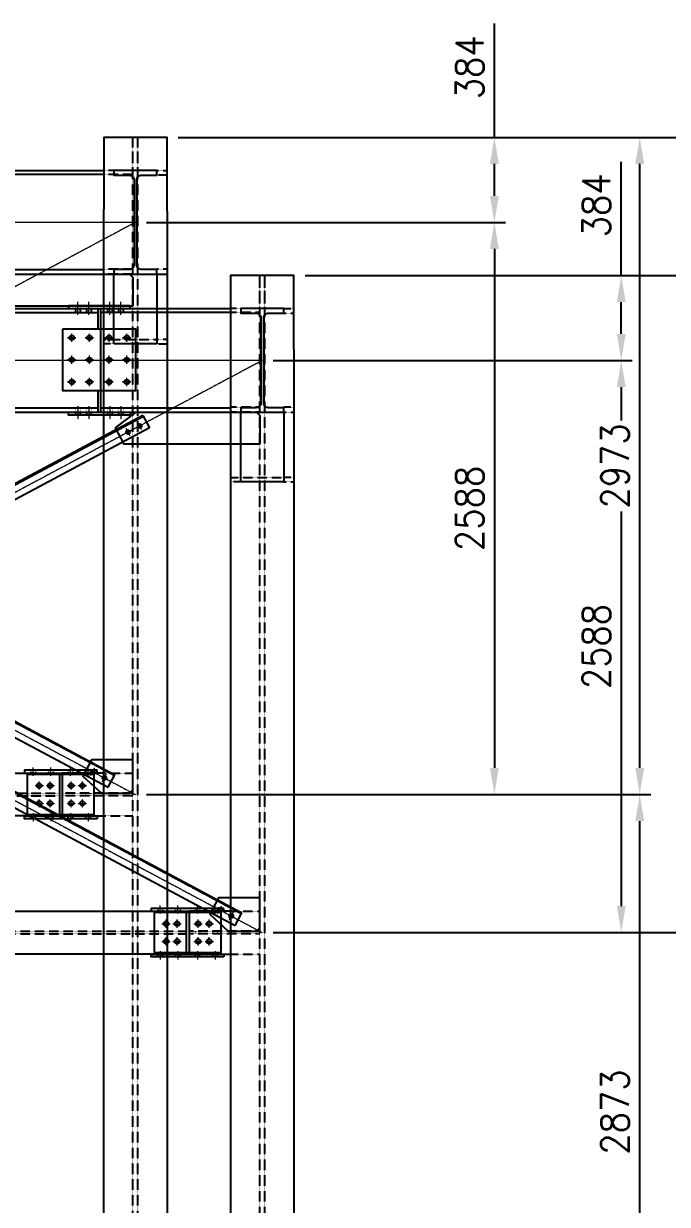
# Model space of a CAD drawing. Header units: millimetres. Extents: x 13669 to 217197, y -88248 to 24578.
# Drawn here: x 74389 to 77303, y -61448 to -56106 of the extents above; entities that cross this region are included whole.
import ezdxf

# ---------------------------------------------------------------- set-up
doc = ezdxf.new("R2010")
doc.units = ezdxf.units.MM
doc.linetypes.add('CENTER2', pattern=[1.125, 0.75, -0.125, 0.125, -0.125])
doc.linetypes.add('DASHED2', pattern=[0.375, 0.25, -0.125])
for name, color, linetype in [('SDDIM', 1, 'Continuous'), ('Tx_DDIM', 1, 'Continuous'), ('Tx_M_EQUIPOS', 4, 'Continuous'), ('Tx_M_OCULTOS', 2, 'DASHED2'), ('Tx_TEXTOS 2.5', 3, 'Continuous')]:
    doc.layers.add(name, color=color, linetype=linetype)
doc.layers.add('Tx_EJES', color=1, linetype='CENTER2', lineweight=5)
doc.layers.add('Tx_M_OCULTAS FINO', color=1, linetype='DASHED2', lineweight=5)
doc.styles.add('ROMANS', font='romans.shx', dxfattribs={"width": 0.9})
doc.styles.add('Tx_texto', font='romans.shx')
doc.dimstyles.new('ESC 1-50', dxfattribs={"dimscale": 50, "dimtxt": 2.5, "dimasz": 2.4, "dimexe": 1, "dimexo": 1, "dimgap": 1, "dimtad": 1, "dimdec": 0, "dimtxsty": 'ROMANS', "dimcen": 2.5, "dimclrd": 256, "dimclre": 256, "dimclrt": 3, "dimadec": 0, "dimazin": 2, "dimtfac": 0.5, "dimtdec": 0, "dimtmove": 0, "dimatfit": 3, "dimfxl": 1, "dimtfill": 1, "dimtfillclr": 256, "dimtolj": 2, "dimlwd": -1, "dimarcsym": 0})

# ---------------------------------------------------------------- blocks, each defined once
blk = doc.blocks.new('*D301')
at = {"layer": 'Defpoints', "color": 0, "transparency": 16777216}
for p in [(75735.6, -13066.9), (77177.4, -13066.9), (76022, -15939.9)]:
    blk.add_point(p, dxfattribs=at)
at = {"layer": 'Tx_DDIM', "lineweight": -2, "transparency": 16777216}
for p, q in [((75785.6, -13066.9), (77227.4, -13066.9)), ((76072, -15939.9), (77227.4, -15939.9))]:
    blk.add_line(p, q, dxfattribs=at)
at = {"layer": 'Tx_DDIM', "transparency": 16777216}
blk.add_line((77177.4, -15819.9), (77177.4, -13186.9), dxfattribs=at)
for points in [[(77157.4, -13186.9), (77197.4, -13186.9), (77177.4, -13066.9)], [(77157.4, -15819.9), (77197.4, -15819.9), (77177.4, -15939.9)]]:
    blk.add_solid(points, dxfattribs=at)
at = {"layer": 'Tx_DDIM', "color": 3, "transparency": 16777216, "insert": (77064.9, -14503.4), "char_height": 125, "attachment_point": 5, "rotation": 90, "style": 'ROMANS', "bg_fill": 3, "box_fill_scale": 1.1, "bg_fill_color": 256, "bg_fill_true_color": 13158600, "bg_fill_transparency": 0}
blk.add_mtext('\\A2;2873', dxfattribs=at)
blk = doc.blocks.new('*D302')
at = {"layer": 'Defpoints', "color": 0, "transparency": 16777216}
for p in [(75038.3, -10094.3), (77177.4, -10094.3), (75735.6, -13066.9)]:
    blk.add_point(p, dxfattribs=at)
at = {"layer": 'Tx_DDIM', "lineweight": -2, "transparency": 16777216}
for p, q in [((75088.3, -10094.3), (77227.4, -10094.3)), ((75785.6, -13066.9), (77227.4, -13066.9))]:
    blk.add_line(p, q, dxfattribs=at)
at = {"layer": 'Tx_DDIM', "transparency": 16777216}
blk.add_line((77177.4, -12946.9), (77177.4, -10214.3), dxfattribs=at)
for points in [[(77157.4, -10214.3), (77197.4, -10214.3), (77177.4, -10094.3)], [(77157.4, -12946.9), (77197.4, -12946.9), (77177.4, -13066.9)]]:
    blk.add_solid(points, dxfattribs=at)
at = {"layer": 'Tx_DDIM', "color": 3, "transparency": 16777216, "insert": (77064.9, -11580.6), "char_height": 125, "attachment_point": 5, "rotation": 90, "style": 'ROMANS', "bg_fill": 3, "box_fill_scale": 1.1, "bg_fill_color": 256, "bg_fill_true_color": 13158600, "bg_fill_transparency": 0}
blk.add_mtext('\\A2;2973', dxfattribs=at)
blk = doc.blocks.new('*D303')
at = {"layer": 'Defpoints', "color": 0, "transparency": 16777216}
for p in [(76157.9, -10094.3), (76280.7, -18934.9), (77835.3, -18934.9)]:
    blk.add_point(p, dxfattribs=at)
at = {"layer": 'Tx_DDIM', "lineweight": -2, "transparency": 16777216}
for p, q in [((76207.9, -10094.3), (77885.3, -10094.3)), ((76330.7, -18934.9), (77885.3, -18934.9))]:
    blk.add_line(p, q, dxfattribs=at)
at = {"layer": 'Tx_DDIM', "transparency": 16777216}
blk.add_line((77835.3, -10214.3), (77835.3, -18814.9), dxfattribs=at)
for points in [[(77815.3, -10214.3), (77855.3, -10214.3), (77835.3, -10094.3)], [(77815.3, -18814.9), (77855.3, -18814.9), (77835.3, -18934.9)]]:
    blk.add_solid(points, dxfattribs=at)
at = {"layer": 'Tx_DDIM', "color": 3, "transparency": 16777216, "insert": (77722.8, -14514.6), "char_height": 125, "attachment_point": 5, "rotation": 90, "style": 'ROMANS', "bg_fill": 3, "box_fill_scale": 1.1, "bg_fill_color": 256, "bg_fill_true_color": 13158600, "bg_fill_transparency": 0}
blk.add_mtext('\\A2;8841', dxfattribs=at)
blk = doc.blocks.new('*D304')
at = {"layer": 'Defpoints', "color": 0, "transparency": 16777216}
for p in [(75038.3, -10094.3), (76519.6, -10094.3), (74894.8, -10478.8)]:
    blk.add_point(p, dxfattribs=at)
at = {"layer": 'SDDIM', "transparency": 16777216}
for p, q in [((76519.6, -10094.3), (76519.6, -9579.6)), ((76519.6, -10358.8), (76519.6, -10214.3))]:
    blk.add_line(p, q, dxfattribs=at)
at = {"layer": 'SDDIM', "lineweight": -2, "transparency": 16777216}
for p, q in [((75088.3, -10094.3), (76569.6, -10094.3)), ((74944.8, -10478.8), (76569.6, -10478.8))]:
    blk.add_line(p, q, dxfattribs=at)
at = {"layer": 'SDDIM', "transparency": 16777216}
for points in [[(76499.6, -10214.3), (76539.6, -10214.3), (76519.6, -10094.3)], [(76499.6, -10358.8), (76539.6, -10358.8), (76519.6, -10478.8)]]:
    blk.add_solid(points, dxfattribs=at)
at = {"layer": 'SDDIM', "color": 3, "transparency": 16777216, "insert": (76407.1, -9776.9), "char_height": 125, "attachment_point": 5, "rotation": 90, "style": 'ROMANS', "bg_fill": 3, "box_fill_scale": 1.1, "bg_fill_color": 256, "bg_fill_true_color": 13158600, "bg_fill_transparency": 0}
blk.add_mtext('\\A2;384', dxfattribs=at)
blk = doc.blocks.new('*D305')
at = {"layer": 'Defpoints', "color": 0, "transparency": 16777216}
for p in [(74894.8, -10478.8), (74894.8, -13066.9), (76519.6, -13066.9)]:
    blk.add_point(p, dxfattribs=at)
at = {"layer": 'SDDIM', "lineweight": -2, "transparency": 16777216}
for p, q in [((74944.8, -10478.8), (76569.6, -10478.8)), ((74944.8, -13066.9), (76569.6, -13066.9))]:
    blk.add_line(p, q, dxfattribs=at)
at = {"layer": 'SDDIM', "transparency": 16777216}
blk.add_line((76519.6, -10598.8), (76519.6, -12946.9), dxfattribs=at)
for points in [[(76499.6, -10598.8), (76539.6, -10598.8), (76519.6, -10478.8)], [(76499.6, -12946.9), (76539.6, -12946.9), (76519.6, -13066.9)]]:
    blk.add_solid(points, dxfattribs=at)
at = {"layer": 'SDDIM', "color": 3, "transparency": 16777216, "insert": (76407.1, -11772.9), "char_height": 125, "attachment_point": 5, "rotation": 90, "style": 'ROMANS', "bg_fill": 3, "box_fill_scale": 1.1, "bg_fill_color": 256, "bg_fill_true_color": 13158600, "bg_fill_transparency": 0}
blk.add_mtext('\\A2;2588', dxfattribs=at)
blk = doc.blocks.new('*D317')
at = {"layer": 'Defpoints', "color": 0, "transparency": 16777216}
for p in [(75735.6, -59593.5), (77177.4, -59593.5), (76022, -62466.5)]:
    blk.add_point(p, dxfattribs=at)
at = {"layer": 'Tx_DDIM', "lineweight": -2, "transparency": 16777216}
for p, q in [((75785.6, -59593.5), (77227.4, -59593.5)), ((76072, -62466.5), (77227.4, -62466.5))]:
    blk.add_line(p, q, dxfattribs=at)
at = {"layer": 'Tx_DDIM', "transparency": 16777216}
blk.add_line((77177.4, -62346.5), (77177.4, -59713.5), dxfattribs=at)
for points in [[(77157.4, -59713.5), (77197.4, -59713.5), (77177.4, -59593.5)], [(77157.4, -62346.5), (77197.4, -62346.5), (77177.4, -62466.5)]]:
    blk.add_solid(points, dxfattribs=at)
at = {"layer": 'Tx_DDIM', "color": 3, "transparency": 16777216, "insert": (77064.9, -61030), "char_height": 125, "attachment_point": 5, "rotation": 90, "style": 'ROMANS', "bg_fill": 3, "box_fill_scale": 1.1, "bg_fill_color": 256, "bg_fill_true_color": 13158600, "bg_fill_transparency": 0}
blk.add_mtext('\\A2;2873', dxfattribs=at)
blk = doc.blocks.new('*D318')
at = {"layer": 'Defpoints', "color": 0, "transparency": 16777216}
for p in [(75038.3, -56620.9), (77177.4, -56620.9), (75735.6, -59593.5)]:
    blk.add_point(p, dxfattribs=at)
at = {"layer": 'Tx_DDIM', "lineweight": -2, "transparency": 16777216}
for p, q in [((75088.3, -56620.9), (77227.4, -56620.9)), ((75785.6, -59593.5), (77227.4, -59593.5))]:
    blk.add_line(p, q, dxfattribs=at)
at = {"layer": 'Tx_DDIM', "transparency": 16777216}
blk.add_line((77177.4, -59473.5), (77177.4, -56740.9), dxfattribs=at)
for points in [[(77157.4, -56740.9), (77197.4, -56740.9), (77177.4, -56620.9)], [(77157.4, -59473.5), (77197.4, -59473.5), (77177.4, -59593.5)]]:
    blk.add_solid(points, dxfattribs=at)
at = {"layer": 'Tx_DDIM', "color": 3, "transparency": 16777216, "insert": (77064.9, -58107.2), "char_height": 125, "attachment_point": 5, "rotation": 90, "style": 'ROMANS', "bg_fill": 3, "box_fill_scale": 1.1, "bg_fill_color": 256, "bg_fill_true_color": 13158600, "bg_fill_transparency": 0}
blk.add_mtext('\\A2;2973', dxfattribs=at)
blk = doc.blocks.new('*D319')
at = {"layer": 'Defpoints', "color": 0, "transparency": 16777216}
for p in [(76157.9, -56620.9), (76280.7, -65461.5), (77835.3, -65461.5)]:
    blk.add_point(p, dxfattribs=at)
at = {"layer": 'Tx_DDIM', "lineweight": -2, "transparency": 16777216}
for p, q in [((76207.9, -56620.9), (77885.3, -56620.9)), ((76330.7, -65461.5), (77885.3, -65461.5))]:
    blk.add_line(p, q, dxfattribs=at)
at = {"layer": 'Tx_DDIM', "transparency": 16777216}
blk.add_line((77835.3, -56740.9), (77835.3, -65341.5), dxfattribs=at)
for points in [[(77815.3, -56740.9), (77855.3, -56740.9), (77835.3, -56620.9)], [(77815.3, -65341.5), (77855.3, -65341.5), (77835.3, -65461.5)]]:
    blk.add_solid(points, dxfattribs=at)
at = {"layer": 'Tx_DDIM', "color": 3, "transparency": 16777216, "insert": (77722.8, -61041.2), "char_height": 125, "attachment_point": 5, "rotation": 90, "style": 'ROMANS', "bg_fill": 3, "box_fill_scale": 1.1, "bg_fill_color": 256, "bg_fill_true_color": 13158600, "bg_fill_transparency": 0}
blk.add_mtext('\\A2;8841', dxfattribs=at)
blk = doc.blocks.new('*D314')
at = {"layer": 'Defpoints', "color": 0, "transparency": 16777216}
for p in [(75038.3, -56620.9), (76519.6, -56620.9), (74894.8, -57005.4)]:
    blk.add_point(p, dxfattribs=at)
at = {"layer": 'SDDIM', "transparency": 16777216}
for p, q in [((76519.6, -56620.9), (76519.6, -56106.2)), ((76519.6, -56885.4), (76519.6, -56740.9))]:
    blk.add_line(p, q, dxfattribs=at)
at = {"layer": 'SDDIM', "lineweight": -2, "transparency": 16777216}
for p, q in [((75088.3, -56620.9), (76569.6, -56620.9)), ((74944.8, -57005.4), (76569.6, -57005.4))]:
    blk.add_line(p, q, dxfattribs=at)
at = {"layer": 'SDDIM', "transparency": 16777216}
for points in [[(76499.6, -56740.9), (76539.6, -56740.9), (76519.6, -56620.9)], [(76499.6, -56885.4), (76539.6, -56885.4), (76519.6, -57005.4)]]:
    blk.add_solid(points, dxfattribs=at)
at = {"layer": 'SDDIM', "color": 3, "transparency": 16777216, "insert": (76407.1, -56303.5), "char_height": 125, "attachment_point": 5, "rotation": 90, "style": 'ROMANS', "bg_fill": 3, "box_fill_scale": 1.1, "bg_fill_color": 256, "bg_fill_true_color": 13158600, "bg_fill_transparency": 0}
blk.add_mtext('\\A2;384', dxfattribs=at)
blk = doc.blocks.new('*D315')
at = {"layer": 'Defpoints', "color": 0, "transparency": 16777216}
for p in [(74894.8, -57005.4), (74894.8, -59593.5), (76519.6, -59593.5)]:
    blk.add_point(p, dxfattribs=at)
at = {"layer": 'SDDIM', "lineweight": -2, "transparency": 16777216}
for p, q in [((74944.8, -57005.4), (76569.6, -57005.4)), ((74944.8, -59593.5), (76569.6, -59593.5))]:
    blk.add_line(p, q, dxfattribs=at)
at = {"layer": 'SDDIM', "transparency": 16777216}
blk.add_line((76519.6, -57125.4), (76519.6, -59473.5), dxfattribs=at)
for points in [[(76499.6, -57125.4), (76539.6, -57125.4), (76519.6, -57005.4)], [(76499.6, -59473.5), (76539.6, -59473.5), (76519.6, -59593.5)]]:
    blk.add_solid(points, dxfattribs=at)
at = {"layer": 'SDDIM', "color": 3, "transparency": 16777216, "insert": (76407.1, -58299.4), "char_height": 125, "attachment_point": 5, "rotation": 90, "style": 'ROMANS', "bg_fill": 3, "box_fill_scale": 1.1, "bg_fill_color": 256, "bg_fill_true_color": 13158600, "bg_fill_transparency": 0}
blk.add_mtext('\\A2;2588', dxfattribs=at)
blk = doc.blocks.new('A$Cb393e613')
at = {"layer": 'Tx_EJES'}
for p, q in [((16435.2, 30826.4), (16435.2, 30882.9)), ((16485.2, 30826.4), (16485.2, 30882.9)), ((16580.5, 30826.4), (16580.5, 30882.9)), ((16630.5, 30826.4), (16630.5, 30882.9)), ((16435.4, 30824.7), (16435.4, 30862.4)), ((16485.4, 30824.7), (16485.4, 30862.4)), ((16580.4, 30824.7), (16580.4, 30862.4)), ((16630.4, 30824.7), (16630.4, 30862.4)), ((16427.3, 30720.7), (16389.6, 30720.7)), ((16389.6, 30720.7), (16427.3, 30720.7)), ((16408.4, 30701.9), (16408.4, 30739.6)), ((16408.4, 30701.9), (16408.4, 30739.6)), ((16507.3, 30720.7), (16469.6, 30720.7)), ((16469.6, 30720.7), (16507.3, 30720.7)), ((16488.4, 30701.9), (16488.4, 30739.6)), ((16488.4, 30701.9), (16488.4, 30739.6)), ((16558.5, 30720.7), (16596.2, 30720.7)), ((16596.2, 30720.7), (16558.5, 30720.7)), ((16577.3, 30701.9), (16577.3, 30739.6)), ((16577.3, 30701.9), (16577.3, 30739.6)), ((16638.5, 30720.7), (16676.2, 30720.7)), ((16676.2, 30720.7), (16638.5, 30720.7)), ((16657.3, 30701.9), (16657.3, 30739.6)), ((16657.3, 30701.9), (16657.3, 30739.6)), ((17270.7, 30617.7), (6210.3, 30617.7)), ((12420.7, 30617.7), (17270.7, 28029.6)), ((17270.7, 30617.7), (12420.7, 28029.6)), ((16427.3, 30620.7), (16389.6, 30620.7)), ((16389.6, 30620.7), (16427.3, 30620.7)), ((16408.4, 30601.9), (16408.4, 30639.6)), ((16408.4, 30601.9), (16408.4, 30639.6)), ((16507.3, 30620.7), (16469.6, 30620.7)), ((16469.6, 30620.7), (16507.3, 30620.7)), ((16488.4, 30601.9), (16488.4, 30639.6)), ((16488.4, 30601.9), (16488.4, 30639.6)), ((16558.5, 30620.7), (16596.2, 30620.7)), ((16596.2, 30620.7), (16558.5, 30620.7)), ((16577.3, 30601.9), (16577.3, 30639.6)), ((16577.3, 30601.9), (16577.3, 30639.6)), ((16638.5, 30620.7), (16676.2, 30620.7)), ((16676.2, 30620.7), (16638.5, 30620.7)), ((16657.3, 30601.9), (16657.3, 30639.6)), ((16657.3, 30601.9), (16657.3, 30639.6)), ((16427.3, 30520.7), (16389.6, 30520.7)), ((16389.6, 30520.7), (16427.3, 30520.7)), ((16408.4, 30501.9), (16408.4, 30539.6)), ((16408.4, 30501.9), (16408.4, 30539.6)), ((16507.3, 30520.7), (16469.6, 30520.7)), ((16469.6, 30520.7), (16507.3, 30520.7)), ((16488.4, 30501.9), (16488.4, 30539.6)), ((16488.4, 30501.9), (16488.4, 30539.6)), ((16558.5, 30520.7), (16596.2, 30520.7)), ((16596.2, 30520.7), (16558.5, 30520.7)), ((16577.3, 30501.9), (16577.3, 30539.6)), ((16577.3, 30501.9), (16577.3, 30539.6)), ((16638.5, 30520.7), (16676.2, 30520.7)), ((16676.2, 30520.7), (16638.5, 30520.7)), ((16657.3, 30501.9), (16657.3, 30539.6)), ((16657.3, 30501.9), (16657.3, 30539.6)), ((16435.2, 30409.1), (16435.2, 30352.6)), ((16435.4, 30410.7), (16435.4, 30373)), ((16485.2, 30409.1), (16485.2, 30352.6)), ((16485.4, 30410.7), (16485.4, 30373)), ((16580.4, 30410.7), (16580.4, 30373)), ((16580.5, 30409.1), (16580.5, 30352.6)), ((16630.4, 30410.7), (16630.4, 30373)), ((16630.5, 30409.1), (16630.5, 30352.6)), ((16672.3, 30276.9), (16654.4, 30310.4)), ((16725.2, 30305.1), (16707.3, 30338.6)), ((16808.4, 28114.1), (16808.4, 28151.8)), ((16888.4, 28114.1), (16888.4, 28151.8)), ((16977.3, 28114.1), (16977.3, 28151.8)), ((17057.3, 28114.1), (17057.3, 28151.8)), ((17068.6, 28115.8), (17086.5, 28149.4)), ((17121.6, 28087.6), (17139.5, 28121.1)), ((16816.4, 28069.6), (16854.1, 28069.6)), ((16816.4, 28069.6), (16854.1, 28069.6)), ((16835.2, 28050.7), (16835.2, 28088.4)), ((16835.2, 28050.7), (16835.2, 28088.4)), ((16866.4, 28069.6), (16904.1, 28069.6)), ((16866.4, 28069.6), (16904.1, 28069.6)), ((16885.2, 28050.7), (16885.2, 28088.4)), ((16885.2, 28050.7), (16885.2, 28088.4)), ((16961.6, 28069.6), (16999.3, 28069.6)), ((16961.6, 28069.6), (16999.3, 28069.6)), ((16980.5, 28050.7), (16980.5, 28088.4)), ((16980.5, 28050.7), (16980.5, 28088.4)), ((17011.6, 28069.6), (17049.3, 28069.6)), ((17011.6, 28069.6), (17049.3, 28069.6)), ((17030.5, 28050.7), (17030.5, 28088.4)), ((17030.5, 28050.7), (17030.5, 28088.4)), ((16816.4, 27989.6), (16854.1, 27989.6)), ((16816.4, 27989.6), (16854.1, 27989.6)), ((16835.2, 27970.7), (16835.2, 28008.4)), ((16835.2, 27970.7), (16835.2, 28008.4)), ((16866.4, 27989.6), (16904.1, 27989.6)), ((16866.4, 27989.6), (16904.1, 27989.6)), ((16885.2, 27970.7), (16885.2, 28008.4)), ((16885.2, 27970.7), (16885.2, 28008.4)), ((16961.6, 27989.6), (16999.3, 27989.6)), ((16961.6, 27989.6), (16999.3, 27989.6)), ((16980.5, 27970.7), (16980.5, 28008.4)), ((16980.5, 27970.7), (16980.5, 28008.4)), ((17011.6, 27989.6), (17049.3, 27989.6)), ((17011.6, 27989.6), (17049.3, 27989.6)), ((17030.5, 27970.7), (17030.5, 28008.4)), ((17030.5, 27970.7), (17030.5, 28008.4)), ((16808.4, 27945.1), (16808.4, 27907.4)), ((16888.4, 27945.1), (16888.4, 27907.4)), ((16977.3, 27945.1), (16977.3, 27907.4)), ((17057.3, 27945.1), (17057.3, 27907.4))]:
    blk.add_line(p, q, dxfattribs=at)
at = {"layer": 'Tx_M_EQUIPOS'}
for p, q in [((13165, 30852.2), (16526.4, 30852.2)), ((13165, 30834.9), (16526.4, 30834.9)), ((16526.4, 30852.2), (16526.4, 30760.7)), ((16539.4, 30760.7), (16539.4, 30852.2)), ((16539.4, 30852.2), (17127.2, 30852.2)), ((17127.2, 30834.9), (16539.4, 30834.9)), ((16539.4, 30383.2), (16539.4, 30760.7)), ((16526.4, 30480.7), (16526.4, 30383.2)), ((13165, 30403.8), (16526.4, 30403.8)), ((16539.4, 30403.8), (17126.2, 30403.8)), ((16730.7, 30369.2), (12513.5, 28118.8)), ((16732.9, 30365), (12515.7, 28114.5)), ((12565.1, 30383.2), (17126.2, 30383.2)), ((12960.7, 30369.2), (17177.9, 28118.8)), ((16730.7, 30369.2), (16760.8, 30312.8)), ((17173.7, 30068), (17173.7, 30383.2)), ((17367.7, 30383.2), (17367.7, 30068)), ((16760.8, 30312.8), (12543.6, 28062.3)), ((12930.5, 30312.8), (17147.7, 28062.3)), ((17367.7, 30068), (17173.7, 30068)), ((17147.7, 28062.3), (17177.9, 28118.8))]:
    blk.add_line(p, q, dxfattribs=at)
for points in [[(17415.2, 22237), (17415.2, 30335.5), (17414.2, 31002.2), (17127.2, 31002.2), (17126.2, 30351.4), (17126.2, 22237)], [(16392.9, 30852.2), (16672.9, 30852.2), (16672.9, 30864.9), (16392.9, 30864.9)], [(16368.4, 30760.7), (16697.3, 30760.7), (16697.3, 30480.7), (16368.4, 30480.7)], [(16392.9, 30383.2), (16672.9, 30383.2), (16672.9, 30370.5), (16392.9, 30370.5)], [(17097.3, 28139.3), (16768.4, 28139.3), (16768.4, 28126.6), (17097.3, 28126.6)], [(16781.3, 27938.8), (17084.5, 27938.8), (17084.5, 28120.4), (16781.3, 28120.4)], [(17097.3, 27919.9), (16768.4, 27919.9), (16768.4, 27932.6), (17097.3, 27932.6)]]:
    blk.add_lwpolyline(points, close=True, dxfattribs=at)
blk.add_lwpolyline([(17367.7, 30403.8), (17299.2, 30403.8, -0.414214), (17277, 30426), (17277, 30809.4, -0.414214), (17299.2, 30831.6), (17367.7, 30831.6), (17367.7, 30852.2), (17173.7, 30852.2), (17173.7, 30831.6), (17242.2, 30831.6, -0.414214), (17264.4, 30809.4), (17264.4, 30426, -0.414214), (17242.2, 30403.8), (17173.7, 30403.8), (17173.7, 30383.2), (17367.7, 30383.2)], format="xyb", close=True, dxfattribs=at)
for points in [[(17259.4, 30239.1), (16645.2, 30239.1), (16605.7, 30313.2), (16699.9, 30383.2), (17244.4, 30383.2), (17259.4, 30368.2), (17259.4, 30239.1)], [(17259.4, 28186.4), (17072.3, 28186.4), (17032.8, 28112.3), (17117, 28035.9), (17244.4, 28035.9), (17259.4, 28050.9), (17259.4, 28186.4)], [(16926.4, 27938.8), (16926.4, 27932.6), (12765, 27932.6), (12765, 27938.8), (12765, 28120.4), (12765, 28126.6), (16926.4, 28126.6), (16926.4, 28120.4), (16926.4, 27938.8)], [(17127.2, 28126.6), (16939.4, 28126.6), (16939.4, 28120.4), (16939.4, 27938.8), (16939.4, 27932.6), (17127.2, 27932.6)]]:
    blk.add_lwpolyline(points, dxfattribs=at)
for centre, radius in [((16408.4, 30720.7), 10.5), ((16408.4, 30720.7), 10.5), ((16488.4, 30720.7), 10.5), ((16488.4, 30720.7), 10.5), ((16577.3, 30720.7), 10.5), ((16577.3, 30720.7), 10.5), ((16657.3, 30720.7), 10.5), ((16657.3, 30720.7), 10.5), ((16408.4, 30620.7), 10.5), ((16408.4, 30620.7), 10.5), ((16488.4, 30620.7), 10.5), ((16488.4, 30620.7), 10.5), ((16577.3, 30620.7), 10.5), ((16577.3, 30620.7), 10.5), ((16657.3, 30620.7), 10.5), ((16657.3, 30620.7), 10.5), ((16408.4, 30520.7), 10.5), ((16408.4, 30520.7), 10.5), ((16488.4, 30520.7), 10.5), ((16488.4, 30520.7), 10.5), ((16577.3, 30520.7), 10.5), ((16577.3, 30520.7), 10.5), ((16657.3, 30520.7), 10.5), ((16657.3, 30520.7), 10.5), ((16663.3, 30293.6), 9), ((16716.3, 30321.9), 9), ((17077.6, 28132.6), 9), ((17130.5, 28104.4), 9), ((16835.2, 28069.6), 10.5), ((16835.2, 28069.6), 10.5), ((16885.2, 28069.6), 10.5), ((16885.2, 28069.6), 10.5), ((16980.5, 28069.6), 10.5), ((16980.5, 28069.6), 10.5), ((17030.5, 28069.6), 10.5), ((17030.5, 28069.6), 10.5), ((16835.2, 27989.6), 10.5), ((16835.2, 27989.6), 10.5), ((16885.2, 27989.6), 10.5), ((16885.2, 27989.6), 10.5), ((16980.5, 27989.6), 10.5), ((16980.5, 27989.6), 10.5), ((17030.5, 27989.6), 10.5), ((17030.5, 27989.6), 10.5)]:
    blk.add_circle(centre, radius, dxfattribs=at)
at = {"layer": 'Tx_M_OCULTAS FINO'}
blk.add_line((12958.4, 30365), (17175.6, 28114.5), dxfattribs=at)
at = {"layer": 'Tx_M_OCULTOS', "extrusion": (6.12323e-17, 1, -1.83697e-16)}
for p, q in [((17259.4, 22237), (17259.4, 31002.2)), ((17282, 22237), (17282, 31002.2))]:
    blk.add_line(p, q, dxfattribs=at)
at = {"layer": 'Tx_M_OCULTOS', "extrusion": (-6.12323e-17, 1, -1.83697e-16)}
for p, q in [((17259.4, 30852.2), (17259.4, 31002.2)), ((17282, 30852.2), (17282, 31002.2))]:
    blk.add_line(p, q, dxfattribs=at)
at = {"layer": 'Tx_M_OCULTOS'}
for p, q in [((16424.7, 30852.2), (16424.7, 30864.9)), ((16425, 30852.2), (16425, 30834.9)), ((16445.7, 30852.2), (16445.7, 30864.9)), ((16445.7, 30852.2), (16445.7, 30834.9)), ((16474.7, 30852.2), (16474.7, 30864.9)), ((16475, 30852.2), (16475, 30834.9)), ((16495.7, 30852.2), (16495.7, 30864.9)), ((16495.7, 30852.2), (16495.7, 30834.9)), ((16570, 30852.2), (16570, 30864.9)), ((16570, 30852.2), (16570, 30834.9)), ((16590.8, 30852.2), (16590.8, 30834.9)), ((16591, 30852.2), (16591, 30864.9)), ((16620, 30852.2), (16620, 30864.9)), ((16620, 30852.2), (16620, 30834.9)), ((16640.8, 30852.2), (16640.8, 30834.9)), ((16641, 30852.2), (16641, 30864.9)), ((17259.4, 30852.2), (17127.2, 30852.2)), ((17259.4, 30834.9), (17127.2, 30834.9)), ((16425, 30383.2), (16425, 30400.5)), ((16445.7, 30383.2), (16445.7, 30400.5)), ((16475, 30383.2), (16475, 30400.5)), ((16495.7, 30383.2), (16495.7, 30400.5)), ((16570, 30383.2), (16570, 30400.5)), ((16590.8, 30383.2), (16590.8, 30400.5)), ((16620, 30383.2), (16620, 30400.5)), ((16640.8, 30383.2), (16640.8, 30400.5)), ((17259.4, 30406.5), (17127.2, 30406.5)), ((16424.7, 30383.2), (16424.7, 30370.5)), ((16445.7, 30383.2), (16445.7, 30370.5)), ((16474.7, 30383.2), (16474.7, 30370.5)), ((16495.7, 30383.2), (16495.7, 30370.5)), ((16570, 30383.2), (16570, 30370.5)), ((16591, 30383.2), (16591, 30370.5)), ((16620, 30383.2), (16620, 30370.5)), ((16641, 30383.2), (16641, 30370.5)), ((17259.4, 30383.2), (17127.2, 30383.2)), ((17127.2, 30087.6), (17173.7, 30087.6)), ((17173.7, 30088.2), (17367.7, 30088.2)), ((17414.2, 30087.6), (17367.7, 30087.6)), ((17173.7, 30068.6), (17127.2, 30068.6)), ((17367.7, 30068.6), (17414.2, 30068.6)), ((16797.9, 28139.3), (16797.9, 28126.6)), ((16818.7, 28139.3), (16818.7, 28126.6)), ((16877.9, 28139.3), (16877.9, 28126.6)), ((16898.7, 28139.3), (16898.7, 28126.6)), ((16966.8, 28139.3), (16966.8, 28126.6)), ((16987.6, 28139.3), (16987.6, 28126.6)), ((17046.8, 28139.3), (17046.8, 28126.6)), ((17067.6, 28139.3), (17067.6, 28126.6)), ((17127.2, 28126.6), (17259.4, 28126.6)), ((12765, 28035.9), (16926.4, 28035.9)), ((12765, 28023.3), (16926.4, 28023.3)), ((17259.4, 28035.9), (16939.4, 28035.9)), ((17259.4, 28023.3), (16939.4, 28023.3)), ((16966.3, 28035.9), (16966.3, 28023.3)), ((16987.4, 28035.9), (16987.4, 28023.3)), ((17046.3, 28035.9), (17046.3, 28023.3)), ((17067.4, 28035.9), (17067.4, 28023.3)), ((16797.9, 27919.9), (16797.9, 27932.6)), ((16818.7, 27919.9), (16818.7, 27932.6)), ((16877.9, 27919.9), (16877.9, 27932.6)), ((16898.7, 27919.9), (16898.7, 27932.6)), ((16966.8, 27919.9), (16966.8, 27932.6)), ((16987.6, 27919.9), (16987.6, 27932.6)), ((17046.8, 27919.9), (17046.8, 27932.6)), ((17067.6, 27919.9), (17067.6, 27932.6)), ((17127.2, 27932.6), (17259.4, 27932.6))]:
    blk.add_line(p, q, dxfattribs=at)
at = {"layer": 'Tx_TEXTOS 2.5', "style": 'Tx_texto', "width": 0.7}
for p in [(6234.9, 20825.2), (6375.1, 20825.2)]:
    blk.add_attdef('1:50', p, '', height=125, dxfattribs=at)
at = {"layer": 'Tx_DDIM'}
dim = blk.add_linear_dim(base=(19553.3, 28029.6), p1=(18397.9, 25156.6), p2=(18111.5, 28029.6), angle=90, dimstyle='ESC 1-50', override={"dimtmove": 1}, dxfattribs=at)
dim.commit()
dim.dimension.update_dxf_attribs({"geometry": '*D301', "text_midpoint": (19440.8, 26593.1), "insert": (-57624.1, 41096.5)})
dim = blk.add_linear_dim(base=(19553.3, 31002.2), p1=(18111.5, 28029.6), p2=(17414.2, 31002.2), angle=90, dimstyle='ESC 1-50', override={"dimtmove": 1}, dxfattribs=at)
dim.commit()
dim.dimension.update_dxf_attribs({"geometry": '*D302', "text_midpoint": (19440.8, 29515.9), "insert": (-57624.1, 41096.5)})
at = {"layer": 'Tx_M_OCULTOS'}
for p, q in [((17414.2, 30851.5), (17367.7, 30851.5)), ((17367.7, 30832.4), (17414.2, 30832.4)), ((17414.2, 30406.5), (17367.7, 30406.5)), ((17367.7, 30383.2), (17414.2, 30383.2))]:
    blk.add_line(p, q, dxfattribs=at)
at = {"layer": 'Tx_DDIM'}
dim = blk.add_linear_dim(base=(20211.1, 22161.6), p1=(18533.7, 31002.2), p2=(18656.5, 22161.6), angle=90, dimstyle='ESC 1-50', override={"dimtmove": 1}, dxfattribs=at)
dim.commit()
dim.dimension.update_dxf_attribs({"geometry": '*D303', "text_midpoint": (20098.6, 26581.9), "insert": (-57624.1, 41096.5)})
at = {"layer": 'SDDIM'}
dim = blk.add_linear_dim(base=(18895.4755243, 31002.2438506), p1=(17270.6708859, 30617.7438508), p2=(17414.1708859, 31002.2438506), angle=90, dimstyle='ESC 1-50', override={"dimtfillclr": 7, "dimarcsym": 1}, dxfattribs=at)
dim.commit()
dim.dimension.update_dxf_attribs({"geometry": '*D304', "text_midpoint": (18782.9755243, 31319.5652792), "insert": (-57624.1389852, 41096.5104442)})
dim = blk.add_linear_dim(base=(18895.5, 28029.6), p1=(17270.7, 30617.7), p2=(17270.7, 28029.6), angle=90, dimstyle='ESC 1-50', override={"dimtfillclr": 7, "dimarcsym": 1}, dxfattribs=at)
dim.commit()
dim.dimension.update_dxf_attribs({"geometry": '*D305', "text_midpoint": (18783, 29323.7), "insert": (-57624.1, 41096.5)})

msp = doc.modelspace()

# ---------------------------------------------------------------- block references
msp.add_blockref('A$Cb393e613', (58198.3266401, -88247.7902922))

# ---------------------------------------------------------------- next in the draw order: linework, layer by layer
at = {"layer": 'Tx_EJES'}
for p, q in [((74894.809871, -57005.3560055), (63834.4744281, -57005.3560055)), ((70044.8098709, -57005.3560055), (74894.809871, -59593.5360058)), ((74894.809871, -57005.3560055), (70044.8098709, -59593.5360058)), ((74432.559871, -59509.0360058), (74432.559871, -59471.3360058)), ((74512.559871, -59509.0360058), (74512.559871, -59471.3360058)), ((74601.459871, -59509.0360058), (74601.459871, -59471.3360058)), ((74681.459871, -59509.0360058), (74681.459871, -59471.3360058)), ((74692.7822618, -59507.2610332), (74710.6727584, -59473.735966)), ((74745.7165784, -59535.5091857), (74763.607075, -59501.9841185)), ((74440.534871, -59553.5360058), (74478.234871, -59553.5360058)), ((74440.534871, -59553.5360058), (74478.234871, -59553.5360058)), ((74459.384871, -59572.3860058), (74459.384871, -59534.6860058)), ((74459.384871, -59572.3860058), (74459.384871, -59534.6860058)), ((74490.534871, -59553.5360058), (74528.234871, -59553.5360058)), ((74490.534871, -59553.5360058), (74528.234871, -59553.5360058)), ((74509.384871, -59572.3860058), (74509.384871, -59534.6860058)), ((74509.384871, -59572.3860058), (74509.384871, -59534.6860058)), ((74585.784871, -59553.5360057), (74623.484871, -59553.5360057)), ((74585.784871, -59553.5360058), (74623.484871, -59553.5360058)), ((74604.634871, -59572.3860057), (74604.634871, -59534.6860057)), ((74604.634871, -59572.3860058), (74604.634871, -59534.6860058)), ((74635.784871, -59553.5360057), (74673.484871, -59553.5360057)), ((74635.784871, -59553.5360058), (74673.484871, -59553.5360058)), ((74654.634871, -59572.3860057), (74654.634871, -59534.6860057)), ((74654.634871, -59572.3860058), (74654.634871, -59534.6860058)), ((74440.534871, -59633.5360058), (74478.234871, -59633.5360058)), ((74440.534871, -59633.5360058), (74478.234871, -59633.5360058)), ((74459.384871, -59652.3860058), (74459.384871, -59614.6860058)), ((74459.384871, -59652.3860058), (74459.384871, -59614.6860058)), ((74490.534871, -59633.5360058), (74528.234871, -59633.5360058)), ((74490.534871, -59633.5360058), (74528.234871, -59633.5360058)), ((74509.384871, -59652.3860058), (74509.384871, -59614.6860058)), ((74509.384871, -59652.3860058), (74509.384871, -59614.6860058)), ((74585.784871, -59633.5360057), (74623.484871, -59633.5360057)), ((74585.784871, -59633.5360058), (74623.484871, -59633.5360058)), ((74604.634871, -59652.3860057), (74604.634871, -59614.6860057)), ((74604.634871, -59652.3860058), (74604.634871, -59614.6860058)), ((74635.784871, -59633.5360057), (74673.484871, -59633.5360057)), ((74635.784871, -59633.5360058), (74673.484871, -59633.5360058)), ((74654.634871, -59652.3860057), (74654.634871, -59614.6860057)), ((74654.634871, -59652.3860058), (74654.634871, -59614.6860058)), ((74432.559871, -59678.0360058), (74432.559871, -59715.7360058)), ((74512.559871, -59678.0360058), (74512.559871, -59715.7360058)), ((74601.459871, -59678.0360058), (74601.459871, -59715.7360058)), ((74681.459871, -59678.0360058), (74681.459871, -59715.7360058))]:
    msp.add_line(p, q, dxfattribs=at)
at = {"layer": 'Tx_M_EQUIPOS'}
for p, q in [((74163.5098711, -56770.8560053), (74751.3098711, -56770.8560053)), ((74751.3098711, -56788.1560053), (74163.5098711, -56788.1560053)), ((70189.2383132, -57239.8560055), (74750.3587459, -57239.8560055)), ((70584.8160775, -57253.8560053), (74802.0182671, -59504.3463897)), ((74163.5098711, -57219.2560055), (74750.3587459, -57219.2560055)), ((74797.809871, -57555.0960056), (74797.809871, -57239.8560056)), ((74991.809871, -57239.8560056), (74991.809871, -57555.0960056)), ((70554.6847148, -57310.3192764), (74771.8869044, -59560.8096608)), ((74991.809871, -57555.0960056), (74797.809871, -57555.0960056)), ((74771.8869044, -59560.8096608), (74802.0182671, -59504.3463897))]:
    msp.add_line(p, q, dxfattribs=at)
for points in [[(75039.309871, -65386.1360055), (75039.309871, -57287.5641806), (75038.3098711, -56620.8560056), (74751.3098711, -56620.8560056), (74750.309871, -57271.6641806), (74750.309871, -65386.1360055)], [(74721.459871, -59483.8360058), (74392.559871, -59483.8360058), (74392.559871, -59496.5360058), (74721.459871, -59496.5360058)], [(74405.409871, -59684.3360058), (74708.609871, -59684.3360058), (74708.609871, -59502.7360058), (74405.409871, -59502.7360058)], [(74721.459871, -59703.2360058), (74392.559871, -59703.2360058), (74392.559871, -59690.5360058), (74721.459871, -59690.5360058)]]:
    msp.add_lwpolyline(points, close=True, dxfattribs=at)
msp.add_lwpolyline([(74991.809871, -57219.2560053), (74923.309871, -57219.2560053, -0.4142135624), (74901.109871, -57197.0560053), (74901.109871, -56813.6560053, -0.4142135624), (74923.309871, -56791.4560053), (74991.809871, -56791.4560053), (74991.809871, -56770.8560053), (74797.809871, -56770.8560053), (74797.809871, -56791.4560053), (74866.309871, -56791.4560053, -0.4142135624), (74888.509871, -56813.6560053), (74888.509871, -57197.0560053, -0.4142135624), (74866.309871, -57219.2560053), (74797.809871, -57219.2560053), (74797.809871, -57239.8560053), (74991.809871, -57239.8560053)], format="xyb", close=True, dxfattribs=at)
for points in [[(74883.509871, -57383.9919801), (74269.3632262, -57383.9919801), (74229.8158127, -57309.8839368), (74324.0837624, -57239.8560055), (74868.5098709, -57239.8560055), (74883.5098709, -57254.8560055), (74883.509871, -57383.9919801)], [(74883.509871, -59436.6736858), (74696.4464661, -59436.6736858), (74656.8990526, -59510.7817291), (74741.1670023, -59587.2360058), (74868.5098709, -59587.2360058), (74883.5098709, -59572.2360058), (74883.509871, -59436.6736858)], [(74550.509871, -59684.3360058), (74550.509871, -59690.5360058), (70389.1098712, -59690.5360058), (70389.1098712, -59684.3360058), (70389.1098712, -59502.7360058), (70389.1098712, -59496.5360058), (74550.509871, -59496.5360058), (74550.509871, -59502.7360058), (74550.509871, -59684.3360058)], [(74751.3098711, -59496.5360058), (74563.509871, -59496.5360058), (74563.509871, -59502.7360057), (74563.509871, -59684.3360057), (74563.509871, -59690.5360058), (74751.3098711, -59690.5360058)]]:
    msp.add_lwpolyline(points, dxfattribs=at)
for centre, radius in [((74701.7275101, -59490.4984996), 9), ((74459.384871, -59553.5360058), 10.5), ((74459.384871, -59553.5360058), 10.5), ((74509.384871, -59553.5360058), 10.5), ((74509.384871, -59553.5360058), 10.5), ((74604.634871, -59553.5360057), 10.5), ((74604.634871, -59553.5360058), 10.5), ((74654.634871, -59553.5360057), 10.5), ((74654.634871, -59553.5360058), 10.5), ((74754.6618267, -59518.7466521), 9), ((74459.384871, -59633.5360058), 10.5), ((74459.384871, -59633.5360058), 10.5), ((74509.384871, -59633.5360058), 10.5), ((74509.384871, -59633.5360058), 10.5), ((74604.634871, -59633.5360057), 10.5), ((74604.634871, -59633.5360058), 10.5), ((74654.634871, -59633.5360057), 10.5), ((74654.634871, -59633.5360058), 10.5)]:
    msp.add_circle(centre, radius, dxfattribs=at)
at = {"layer": 'Tx_M_OCULTAS FINO'}
msp.add_line((70582.5562253, -57258.0907507), (74799.7584149, -59508.581135), dxfattribs=at)
at = {"layer": 'Tx_M_OCULTOS', "extrusion": (6.12323e-17, 1, -1.83697e-16)}
for p, q in [((74883.5098711, -65386.1360055), (74883.5098711, -56620.8560056)), ((74906.1098711, -65386.1360055), (74906.1098711, -56620.8560056))]:
    msp.add_line(p, q, dxfattribs=at)
at = {"layer": 'Tx_M_OCULTOS', "extrusion": (-6.12323e-17, 1, -1.83697e-16)}
for p, q in [((74883.5098711, -56770.8560053), (74883.5098711, -56620.8560056)), ((74906.1098711, -56770.8560053), (74906.1098711, -56620.8560056))]:
    msp.add_line(p, q, dxfattribs=at)
at = {"layer": 'Tx_M_OCULTOS'}
for p, q in [((74883.5098711, -56770.8560053), (74751.3098711, -56770.8560053)), ((74883.5098711, -56788.1560053), (74751.3098711, -56788.1560053)), ((74883.5006518, -57239.8560052), (74751.3006518, -57239.8560052)), ((74883.5098711, -57216.5560053), (74751.3098711, -57216.5560053)), ((74751.309871, -57535.4834588), (74797.8098711, -57535.4834588)), ((74797.8098711, -57554.5334588), (74751.309871, -57554.5334588)), ((74797.809871, -57534.920912), (74991.809871, -57534.920912)), ((75038.3098711, -57535.4834588), (74991.809871, -57535.4834588)), ((74991.809871, -57554.5334588), (75038.3098711, -57554.5334588)), ((74422.034871, -59483.8360058), (74422.034871, -59496.5360058)), ((74442.8052886, -59483.8360058), (74442.8052886, -59496.5360058)), ((74502.034871, -59483.8360058), (74502.034871, -59496.5360058)), ((74522.8052886, -59483.8360058), (74522.8052886, -59496.5360058)), ((74590.934871, -59483.8360058), (74590.934871, -59496.5360058)), ((74611.7052886, -59483.8360058), (74611.7052886, -59496.5360058)), ((74670.934871, -59483.8360058), (74670.934871, -59496.5360058)), ((74691.7052886, -59483.8360058), (74691.7052886, -59496.5360058)), ((74751.3098711, -59496.5360058), (74883.5098711, -59496.5360058)), ((70389.1098711, -59587.2360058), (74550.509871, -59587.2360058)), ((70389.1098711, -59599.8360058), (74550.509871, -59599.8360058)), ((74883.5098711, -59587.2360058), (74563.509871, -59587.2360058)), ((74883.5098711, -59599.8360058), (74563.509871, -59599.8360058)), ((74590.4665689, -59587.2360058), (74590.4665689, -59599.8360058)), ((74611.5165689, -59587.2360058), (74611.5165689, -59599.8360058)), ((74670.4665689, -59587.2360058), (74670.4665689, -59599.8360058)), ((74691.5165689, -59587.2360058), (74691.5165689, -59599.8360058)), ((74422.034871, -59703.2360058), (74422.034871, -59690.5360058)), ((74442.8052886, -59703.2360058), (74442.8052886, -59690.5360058)), ((74502.034871, -59703.2360058), (74502.034871, -59690.5360058)), ((74522.8052886, -59703.2360058), (74522.8052886, -59690.5360058)), ((74590.934871, -59703.2360058), (74590.934871, -59690.5360058)), ((74611.7052886, -59703.2360058), (74611.7052886, -59690.5360058)), ((74670.934871, -59703.2360058), (74670.934871, -59690.5360058)), ((74691.7052886, -59703.2360058), (74691.7052886, -59690.5360058)), ((74751.3098711, -59690.5360058), (74883.5098711, -59690.5360058))]:
    msp.add_line(p, q, dxfattribs=at)

# ---------------------------------------------------------------- next in the draw order: dimensions: what is measured, and where the dimension line sits
at = {"layer": 'Tx_DDIM'}
dim = msp.add_linear_dim(base=(77177.4491407, -59593.5360058), p1=(76022.0426824, -62466.5360052), p2=(75735.6284844, -59593.5360058), angle=90, dimstyle='ESC 1-50', override={"dimtmove": 1}, dxfattribs=at)
dim.commit()
dim.dimension.update_dxf_attribs({"geometry": '*D317', "text_midpoint": (77064.9491407, -61030.0360055)})

# ---------------------------------------------------------------- next in the draw order: dimensions: what is measured, and where the dimension line sits
dim = msp.add_linear_dim(base=(77177.4491407, -56620.8560056), p1=(75735.6284844, -59593.5360058), p2=(75038.3098711, -56620.8560056), angle=90, dimstyle='ESC 1-50', override={"dimtmove": 1}, dxfattribs=at)
dim.commit()
dim.dimension.update_dxf_attribs({"geometry": '*D318', "text_midpoint": (77064.9491407, -58107.1960057)})

# ---------------------------------------------------------------- next in the draw order: linework, layer by layer
at = {"layer": 'Tx_M_OCULTOS'}
for p, q in [((75038.3098711, -56771.6310055), (74991.809871, -56771.6310055)), ((74991.809871, -56790.6810055), (75038.3098711, -56790.6810055)), ((74991.8006517, -57239.8560056), (75038.3006518, -57239.8560056)), ((75038.3098711, -57216.5560053), (74991.809871, -57216.5560053))]:
    msp.add_line(p, q, dxfattribs=at)

# ---------------------------------------------------------------- next in the draw order: dimensions: what is measured, and where the dimension line sits
at = {"layer": 'Tx_DDIM'}
dim = msp.add_linear_dim(base=(77835.283772, -65461.5360055), p1=(76157.8795059, -56620.8560056), p2=(76280.6663349, -65461.5360055), angle=90, dimstyle='ESC 1-50', override={"dimtmove": 1}, dxfattribs=at)
dim.commit()
dim.dimension.update_dxf_attribs({"geometry": '*D319', "text_midpoint": (77722.783772, -61041.1960055)})

# ---------------------------------------------------------------- next in the draw order: dimensions: what is measured, and where the dimension line sits
at = {"layer": 'SDDIM'}
dim = msp.add_linear_dim(base=(76519.6145094719, -56620.8560055926), p1=(74894.8098710406, -57005.3560054525), p2=(75038.3098710609, -56620.8560055925), angle=90, dimstyle='ESC 1-50', override={"dimtfillclr": 7, "dimarcsym": 1}, dxfattribs=at)
dim.commit()
dim.dimension.update_dxf_attribs({"geometry": '*D314', "text_midpoint": (76407.1145094719, -56303.5345770211)})

# ---------------------------------------------------------------- next in the draw order: dimensions: what is measured, and where the dimension line sits
dim = msp.add_linear_dim(base=(76519.6145095, -59593.5360058), p1=(74894.809871, -57005.3560055), p2=(74894.809871, -59593.5360058), angle=90, dimstyle='ESC 1-50', override={"dimtfillclr": 7, "dimarcsym": 1}, dxfattribs=at)
dim.commit()
dim.dimension.update_dxf_attribs({"geometry": '*D315', "text_midpoint": (76407.1145095, -58299.4460056)})

doc.saveas('drawing.dxf')
